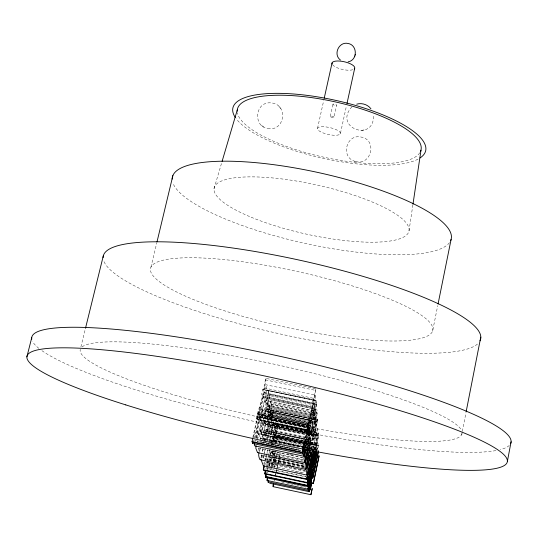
<?xml version="1.0" encoding="UTF-8"?>
<svg xmlns="http://www.w3.org/2000/svg" width="538" height="538" viewBox="0 0 538 538"><rect width="100%" height="100%" fill="white"/><g stroke="black" fill="none" stroke-linecap="round" stroke-linejoin="round"><path stroke-width="0.4" stroke-dasharray="2.69 2.02" d="M255.355 440.494L255.496 441.16M271.078 421.893L273.714 409.922L317.824 419.203L315.255 431.207L271.078 421.893L270.601 420.124L272.584 410.709L269.404 423.191A63.551 4.23 -78.1 0 1 267.231 431.046A34.035 2.239 -78 0 1 266.471 435.471L311.374 444.966A34.089 1.284 -78.1 0 0 312.201 440.548A63.652 2.428 -78.2 0 0 314.152 432.626M260.762 439.156L260.789 438.631L307.743 448.564M265.093 411.193L264.622 422.498L311.374 432.357L312.612 421.193L265.093 411.193L263.479 414.146L262.093 415.343A29.294 2.078 -78 0 0 263.008 410.548L311.428 420.729A29.341 1.197 -78.2 0 1 310.487 425.531M264.709 424.038L266.014 422.807L267.554 419.889L267.056 430.656L312.134 440.171L313.338 429.532L265.59 419.418A28.198 1.923 -78 0 1 264.709 424.038L311.3 433.863L313.338 429.532M315.813 444.354L315.739 445.343L273.983 436.52L273.97 435.518L315.813 444.354L314.999 448.1M316.68 404.031L314.098 419.183L316.68 404.031L269.531 394.139L268.832 401.146A175.859 12.468 -77.7 0 1 268.61 403.224L267.346 409.344L317.864 419.882L315.308 431.853L315.524 434.67L314.609 438.968L271.112 429.788L270.305 426.91L267.44 439.97M271.811 403.386L271.125 410.084A169.114 11.52 -77.7 0 1 270.903 412.074L269.686 417.972L314.757 427.468L317.252 412.935L271.811 403.386L271.031 406.257L269.686 417.972M269.531 394.139L268.718 397.105L267.346 409.344M274.299 480.817L274.319 480.414L274.118 480.804M315.255 431.207L315.12 429.506L317.09 420.077L265.886 409.344M265.886 409.337A74.049 5.151 -78.2 0 0 267.534 404.825L268.038 401.429L315.181 411.328L314.596 414.711A74.17 2.959 -78.3 0 1 313.237 419.297M317.252 412.935L314.757 427.468M409.021 230.863L412.841 205.126M268.307 418.066A71.325 4.775 -78.2 0 0 269.881 413.675L270.372 410.407L315.806 419.97L315.241 423.211A71.44 2.744 -78.3 0 1 313.936 427.683M258.852 412.007L257.561 419.976L307.406 430.487L309.202 421.933A65.555 2.784 -78.1 0 0 309.538 419.983L259.666 409.492L258.852 412.007L308.846 422.532L309.538 419.983M257.561 419.976L259.37 411.442A65.441 4.842 -77.9 0 0 259.666 409.492M315.961 388.84L315.429 390.353A73.02 3.154 -78.2 0 1 314.831 393.473L313.546 400.117L315.961 388.84L266.068 378.396L265.389 379.875A72.886 5.481 -78 0 1 264.831 382.995L263.6 389.64L316.573 400.749L315.873 404.637A151.427 6.248 -78.4 0 1 313.23 413.292L264.999 403.15A151.171 10.874 -78.4 0 0 268.233 394.636L268.865 390.743M267.494 412.276A145.368 10.061 -78.4 0 0 270.587 403.957L271.199 400.225L317.151 409.875L316.472 413.608A145.603 5.784 -78.4 0 1 313.943 422.048L267.494 412.269L268.247 408.039L314.743 417.818A106.524 4.19 -78.3 0 0 317.138 409.943M272.961 466.123L273.311 464.018L272.658 466.11L305.147 473.01M272.262 470.306L272.1 469.398M268.852 390.81A110.532 7.875 -78.3 0 1 265.785 398.671L264.999 403.15M266.068 378.396L264.34 387.999L263.6 389.64M273.344 441.886L273.667 440.05A77.896 4.842 -77.9 0 0 274.05 437.831L316.875 446.964L316.028 450.938M308.846 422.532L307.406 430.487M273.001 443.769L272.833 444.738M259.067 452.149L259.834 448.342M309.565 450.064L311.146 442.7L310.964 440.978L265.18 431.308L265.738 433.11L316.337 443.837L315.947 445.955A82.354 2.932 -78.1 0 1 315.181 450.057M257.11 441.96L257.366 440.656M269.444 465.605L270.015 462.579M314.743 417.818L313.943 422.048M315.08 449.748L315.255 448.84A78.017 2.777 -78.1 0 0 315.671 446.627L314.972 449.882M313.23 413.292L314.064 408.887L265.772 398.745M270.681 460.387L270.964 458.894M254.777 441.2L254.904 440.541M270.318 461.005L271.266 457.347L304.152 464.321M461.617 434.852L462.263 431.557M462.33 431.382L466.016 412.532M303.553 447.065L309.713 418.403A89.88 3.874 -78.3 0 0 312.376 407.582L313.358 403.002L313.116 399.842L262.82 389.29L261.784 393.977L262.443 396.365A64.997 4.835 -78.2 0 1 257.487 413.231L256.303 419.156L306.734 429.781L308.409 423.487L258.253 412.922L256.303 419.156M275.819 443.702L277.796 434.98L279.511 437.381L278.691 441.496L277.124 439.142L276.014 444.032M313.116 399.842L312.101 404.542L312.296 406.836A65.111 2.777 -78.2 0 1 307.931 423.857L306.734 429.781M256.357 438.329A50.108 3.625 -78 0 0 256.929 435.841L258.085 430.783L318.126 443.494C319.323 445.558 318.052 453.05 317.38 447.65L274.373 438.517L275.194 434.744L316.606 443.487L316.714 444.872L275.584 436.183L275.194 434.744M432.606 331.018A144.48 28.427 12.4 0 0 228.596 260.049A144.48 28.427 12.4 0 0 213.734 307.191A144.48 28.427 12.4 0 0 432.606 331.018L437.724 305.665M260.251 447.898L259.666 451.792M308.341 444.254L310.345 434.926L310.15 433.063L262.631 423.043L260.56 432.424L261.179 434.294L308.341 444.254L308.133 442.471L310.15 433.063M307.642 448.389L311.287 431.415L310.735 425.746L262.557 415.598L257.413 438.84M308.442 448.463L311.536 434.031L312.047 439.29L309.955 449.055M264.434 428.887L265.005 430.723L263.001 439.795L262.416 438.033L264.434 428.887L310.729 438.658L308.758 447.831L308.96 449.512M309.121 448.753L310.91 440.414L310.729 438.658M309.02 450.05L310.964 440.978M310.298 450.662L311.253 446.224L266.438 436.755L265.624 440.447M266.438 436.755L267.245 439.351L311.509 448.705L314.32 435.572L314.152 433.608L269.551 424.206A72.912 4.862 -78.1 0 1 266.465 435.498M311.569 449.304L314.374 436.204L268.139 426.466L267.904 427.354A33.78 2.152 -78 0 0 267.063 430.649M312.82 449.586L317.346 428.396L258.812 416.123L265.765 384.724L315.241 395.094L315.584 400.164L308.953 431.039L260.284 420.783L260.473 416.809L309.404 427.111L308.953 431.039M270.56 442.835L269.888 440.595L273.506 424.099L316.505 433.164L312.968 449.707L308.092 448.672M314.01 450.03L316.788 437.031L316.505 433.164M314.239 449.755L317.702 433.567L317.346 428.396M314.864 449.694L318.496 432.686L276.848 423.91L272.356 444.415M276.848 423.91L274.414 436.177L316.021 444.966L318.496 432.686M316.606 443.487L315.463 450.723M316.714 444.872L318.684 435.632L265.14 424.247L261.791 439.432M318.684 435.632L316.754 445.383L316.875 446.964M315.732 450.158L315.954 449.129L274.905 440.447L274.454 442.478M303.291 447.3L308.409 423.487M315.241 395.094L308.543 427.219L259.02 416.789L258.812 416.123M308.543 427.219L309.128 424.489L259.625 414.058L259.02 416.789M310.446 423.164L310.123 419.855L314.306 400.427L264.938 390.07L260.648 409.445L261.683 412.895L310.446 423.164L314.562 404.004L314.306 400.427M309.128 424.489L305.409 442.848A20.8 0.861 -78.2 0 1 304.784 445.457L304.192 447.831M254.393 438.073L255.281 434.993A20.767 1.493 -78 0 0 255.967 432.397L259.995 415.262L309.249 425.639L308.429 429.418M304.75 447.824L309.249 425.639M304.952 447.824L309.404 427.111M305.557 449.862L310.735 425.746M306.035 448.537L306.949 444.287L258.805 434.119L257.863 438.356M308.066 441.9L307.85 440.084L309.895 430.568L261.824 420.434L259.733 429.923L260.358 431.819L308.066 441.9L310.09 432.465L309.895 430.568M274.299 466.305L276.438 456.466M276.613 455.646L277.5 451.543M278.751 445.8L279.639 441.698L279.8 442.337L318.691 450.555L318.651 449.943L262.416 438.033M275.369 475.027L275.9 472.566M276.081 471.745L276.788 468.464M276.969 467.643L280.163 452.882M316.667 450.918L317.38 447.65M255.826 437.824L260.473 416.809M304.165 466.964L263.089 458.248L264.151 453.406M264.333 452.599L265.039 449.371M267.245 439.351L270.123 426.251L269.551 424.206M264.003 455.599L263.297 458.82L304.252 467.502M264.178 454.792L265.416 449.163M271.112 429.788L272.053 425.497L271.26 422.565L273.714 409.922M263.855 463.743L264.165 462.337M264.259 464.839L264.79 462.398M264.972 461.584L267.467 450.205M268.899 443.702L274.252 419.317L275.611 424.697L271.293 444.395M265.664 459.835L267.931 449.512M267.426 460.669L266.35 465.572L265.147 462.216L305.073 470.689M267.608 459.849L270.116 448.41M271.542 441.9L271.011 444.334L300.298 450.528M271.717 441.093L274.562 428.12L273.506 424.099M265.893 469.015L267.332 462.445M267.514 461.624L270.036 450.138M266.962 469.022L267.5 466.56M267.682 465.747L270.015 455.081M270.197 454.26L270.917 450.978M340.379 133.673A11.735 3.517 12.5 0 0 324.273 126.78A11.735 3.517 12.5 0 0 322.222 132.563A11.735 3.517 12.5 0 0 340.379 133.673L346.465 105.878M266.754 471.14L267.467 467.892M267.642 467.078L268.536 463.016M268.711 462.203L269.955 456.52M270.137 455.706L271.206 450.831M272.625 444.334L274.05 437.831M270.695 454.267L271.36 451.227L303.156 457.959M275.584 436.183L277.601 426.964L275.725 436.715L276.162 438.362L274.952 443.911M303.452 461.106L272.376 454.523L273.257 450.467M272.524 455.007L273.56 450.252M303.627 466.049L271.898 459.317L272.544 456.352M271.226 469.788L271.744 467.414M271.919 466.621L272.954 461.873M273.129 461.079L273.472 459.499L272.753 457.186L274.017 451.638M275.348 450.925L274.326 455.585L273.795 453.81L274.346 451.362M271.858 468.067L273.627 459.99L303.768 466.379M274.481 456.09L275.496 451.436M274.34 462.276L275.18 458.423M274.084 468.39L274.979 464.321M275.153 463.507L276.404 457.804M276.586 456.991L277.655 452.108M275.503 475.431L275.859 473.803M276.034 472.989L276.747 469.735M276.929 468.921L277.816 464.845M277.998 464.032L279.242 458.329M279.424 457.515L280.493 452.633M314.609 449.855L315.382 446.95M316.566 450.656L318.126 443.494M253.216 437.28L259.733 407.885A89.725 6.738 -78.2 0 0 262.692 397.145L263.701 392.585L262.82 389.29M255.563 437.421L260.271 416.15L259.995 415.262M261.683 412.895L265.906 393.796L264.938 390.07M260.284 420.783L267.097 389.996L265.765 384.724M260.358 431.819L262.436 422.411L261.824 420.434M330.278 116.343L332.935 104.311M261.179 434.294L263.23 424.986L262.631 423.043M260.412 439.243L264.326 421.51L262.557 415.598M261.091 442.633L261.616 440.232M333.923 117.183A1.876 0.578 12.5 0 0 331.347 116.073A1.876 0.578 12.5 0 0 331.031 117.028A1.876 0.578 12.5 0 0 333.923 117.183L336.573 105.159A1.87 0.592 12.5 0 0 334.004 104.036A1.87 0.592 12.5 0 0 333.681 105.011A1.87 0.592 12.5 0 0 336.573 105.159M263.358 439.6L265.18 431.308M263.943 441.274L265.738 433.11M263.748 443.534L264.104 441.913M264.286 441.099L266.787 429.741L265.14 424.247M261.32 458.04L261.959 455.135L303.768 463.998M274.299 442.021L274.757 439.929L274.373 438.517M273.835 445.309L274.037 444.395M307.958 430.608L303.93 447.233M305.308 447.892A50.195 2.085 -78.1 0 0 305.698 446.15L306.808 441.073A40.915 1.627 -78.2 0 0 306.472 443.527L305.47 448.06M317.521 128.38L323.694 100.593M252.806 437.481L258.253 412.922M259.625 414.058L256.633 428.093L253.701 437.676M272.423 450.474L271.878 452.922L303.405 459.6M272.598 450.884L272.033 453.42L272.376 454.523M260.661 439.216L260.789 438.631M262.894 448.383L262.369 450.676A42.744 2.851 -78 0 1 261.939 452.552M260.17 441.362L259.948 442.33M273.97 435.518L272.517 441.853M273.983 436.52L272.867 441.402M258.085 430.79A40.848 2.831 -78.1 0 0 257.877 433.258L256.619 438.692M263.109 448.826L262.652 450.804A64.93 4.378 -78 0 1 262.248 452.552M317.09 420.077L314.152 432.626M260.19 442.727L260.513 441.335M271.959 444.287L272.141 443.494M256.108 440.844L256.209 440.427M259.027 447.703L258.22 450.938M313.129 435.955L312.914 436.849A33.833 1.237 -78.1 0 0 312.134 440.165M150.956 267.137L156.827 242.625M312.188 428.927L312.41 427.999L265.745 418.167L265.503 419.089M80.915 346.896L85.293 329.081M268.792 409.875A64.607 4.19 -78.2 0 0 267.911 416.634L313.815 426.311A64.708 2.408 -78.3 0 1 314.912 419.579L315.618 416.869L269.592 407.192L268.792 409.869M269.491 462.915L268.603 466.264M314.246 410.783L314.979 407.999L267.198 397.965L266.357 400.723A66.988 4.506 -78.2 0 0 265.456 407.784L313.109 417.818A67.095 2.589 -78.3 0 1 314.246 410.79L266.357 400.723M260.903 458.1L261.676 454.98A64.93 4.378 -78 0 0 261.777 454.543M270.533 469.64L270.809 468.632M316.021 444.966L316.337 443.837M268.307 467.314L267.729 469.297M267.124 472.956L267.42 471.913M261.448 454.549L261.051 455.478L304.044 464.59M214.023 188.697L221.864 162.14M255.799 440.535L255.543 441.153M272.739 445.229L273.163 443.931M266.606 472.848L266.888 472.014M253.539 440.73L253.748 440.104M274.414 436.177L274.79 435.06L274.434 437.179A82.233 5.104 -77.9 0 1 273.634 441.792M312.612 421.193L310.487 425.538L262.093 415.343M351.96 106.773C332.545 127.728 374.919 143.243 373.527 114.695M361.408 130.411L364.145 129.914M267.763 128.454C284.81 131.978 288.644 104.621 271.549 102.94C254.978 100.754 252.699 126.336 267.514 128.394M265.389 379.875L315.429 390.353M264.34 387.999L314.125 398.436M267.097 389.996L315.584 400.164M263.701 392.585L313.358 403.002M265.906 393.796L314.562 404.004M268.233 394.636L315.873 404.637M261.784 393.977L312.101 404.542M268.718 397.105L315.947 407.017M262.443 396.365L312.296 406.836M262.692 397.145L312.376 407.582M270.587 403.957L316.472 413.608M267.534 404.818L314.596 414.711M271.031 406.257L316.546 415.827M268.314 405.793L314.979 415.598M267.198 397.965A67.647 4.539 -78.2 0 0 266.175 406.251L313.667 416.244A67.754 2.609 -78.3 0 1 314.972 407.999M259.733 407.885L314.912 419.573M260.648 409.445L310.123 419.855M272.477 412.633L316.862 421.974M269.881 413.668L315.241 423.211M270.614 414.529L315.604 423.998M269.592 407.192A65.246 4.223 -78.2 0 0 268.596 415.128L314.353 424.764A76.14 2.932 -78.3 0 0 315.806 419.976M257.487 413.238L307.931 423.863M259.787 414.59L309.182 424.993M260.271 416.15L309.337 426.486M260.674 417.454L309.464 427.73M258.482 417.118L308.193 427.596M270.601 420.124L315.12 429.506M260.083 420.138L308.886 430.427M271.26 422.565L315.308 431.853M264.326 421.51L311.287 431.415M276.983 424.455L318.53 433.218M275.611 424.697L317.702 433.567M262.436 422.411L310.09 432.465M272.053 425.497L315.524 434.67M277.736 427.528L318.725 436.17M270.123 426.251L314.32 435.572M263.23 424.986L310.345 434.926M274.562 428.12L316.788 437.031M266.787 429.741L312.047 439.29M267.231 431.039L312.201 440.535M265.005 430.723L310.91 440.414M259.733 429.923L307.85 440.084M260.56 432.424L308.133 442.471M279.511 437.381L318.94 445.713M275.725 436.715L316.754 445.383M257.877 433.258L306.472 443.527M274.757 439.929L315.914 448.625M263.822 439.97L266.283 440.488M267.104 440.662L269.572 441.18M270.392 441.355L278.597 443.09M279.417 443.265L281.878 443.789M282.699 443.958L285.16 444.482M285.981 444.657L288.442 445.175M289.262 445.35L291.724 445.868M292.544 446.042L295.006 446.56M295.826 446.735L298.287 447.26M263.761 442.088L300.285 449.815M261.529 442.075L301.388 450.508M257.151 441.51L300.332 450.649M267.924 444.072L270.385 444.59M290.883 448.927L295.806 449.97M274.824 450.972L277.258 451.49M286.976 453.547L289.41 454.065M290.217 454.233L292.645 454.751M258.368 448.188L303.062 457.656M272.033 453.42L303.674 460.138M281.556 458.853L271.038 456.621A25.017 1.506 -78 0 1 270.103 460.508M282.363 459.022L284.79 459.539M285.597 459.708L304.205 463.655M273.566 457.361L304.353 463.884M273.472 459.499L303.694 465.908M303.748 466.419L270.641 459.391A31.217 1.876 -78 0 1 270.298 460.817M274.017 461.685L275.624 462.028M276.431 462.203L278.852 462.714M279.659 462.882L282.073 463.4M282.88 463.568L285.301 464.079M301.421 467.502L303.842 468.013M267.608 462.337L270.076 462.855M270.896 463.03L273.365 463.554M274.185 463.729L276.653 464.254M277.474 464.428L292.275 467.569M293.096 467.744L295.564 468.268M296.384 468.437L298.852 468.961M299.673 469.136L305.429 470.36M305.638 471.436L271.979 464.294A227.587 14.613 -78.3 0 1 271.381 466.52M269.612 466.264L272.06 466.782M294.898 471.631L303.055 473.366M306.189 476.513L273.586 469.587L273.728 470.017L306.256 476.93M281.562 481.92L286.404 482.949M287.211 483.124L289.632 483.635M290.439 483.81L292.86 484.321M293.667 484.496L296.088 485.007M296.895 485.182L299.316 485.7M300.123 485.868L302.544 486.386M303.351 486.554L305.772 487.072M355.726 161.514C370.783 166.02 377.562 140.768 362.067 137.277C346.344 132.577 339.646 157.91 355.726 161.514L355.389 161.42M354.515 161.165L355.282 161.387M261.481 125.367L263.681 126.975M280.722 108.468L278.765 106.208M261.959 455.135L263.089 458.248M258.805 434.119L260.271 438.403L316.041 450.192L315.954 449.129M265.463 441.18L266.075 443.09M271.266 457.347L271.898 459.317M273.627 459.99L274.098 461.517M271.36 451.227L271.878 452.922M274.905 440.447L275.207 441.557M306.949 444.287L307.454 448.383M311.253 446.224L311.509 448.705M314.374 436.204L314.609 438.968M317.824 419.203L317.864 419.882M313.089 417.918A114.964 4.62 -78.3 0 1 311.448 420.629M311.381 432.35A35.064 1.332 -78.1 0 1 312.188 428.941M312.43 427.898A87.714 3.362 -78.3 0 1 313.21 419.411M315.181 411.341A79.059 3.161 -78.3 0 1 313.674 416.23M316.559 400.817A110.72 4.526 -78.3 0 1 314.078 408.813M314.353 424.764A65.347 2.428 -78.3 0 1 315.618 416.869M313.802 426.405A110.687 4.277 -78.3 0 1 312.228 429.149M312.208 429.25A28.238 1.103 -78.2 0 1 311.3 433.863M313.15 435.861A84.607 3.127 -78.3 0 1 313.91 427.791M314.158 433.601A73.027 2.798 -78.2 0 1 311.374 444.987M268.038 401.435A78.931 5.501 -78.2 0 1 266.175 406.244M265.772 418.066A87.58 5.851 -78.2 0 1 265.859 409.445M264.622 422.491A35.01 2.313 -78 0 1 265.503 419.102M265.436 407.891A114.776 8.036 -78.3 0 1 263.028 410.44M270.372 410.42A76.019 5.098 -78.2 0 1 268.596 415.121M268.159 426.365A84.479 5.441 -78.2 0 1 268.28 418.181M267.89 416.735A110.512 7.451 -78.3 0 1 265.611 419.324M271.186 400.292A106.356 7.29 -78.3 0 1 268.26 407.972M269.04 469.654A28.803 1.675 -78 0 1 269.235 468.464M269.659 465.948A28.803 1.675 -78 0 1 270.143 463.258M268.919 468.477A33.336 1.93 -78 0 1 269.175 467.065M269.632 463.554A31.217 1.876 -78 0 1 268.98 466.137M271.892 463.238A137.62 8.507 -78.2 0 1 271.145 466.009M270.406 468.699A137.62 8.507 -78.2 0 1 270.163 469.573M352.773 69.732A11.634 3.948 12.6 0 1 342.195 69.389A11.634 3.948 12.6 0 1 332.861 65.085M417.979 159.161A98.743 29.657 12.5 0 1 322.679 158.233A98.743 29.657 12.5 0 1 236.162 118.696M419.801 152.752A94.029 28.232 12.5 0 1 323.775 157.19A94.029 28.232 12.5 0 1 237.386 112.664M449.452 242.658A142.799 36.006 12.5 0 1 306.721 243.734A142.799 36.006 12.5 0 1 172.833 182.833M477.475 344.044A193.189 38.124 12.4 0 1 281.199 334.192A193.189 38.124 12.4 0 1 103.619 260.533M462.122 433.581A195.502 27.465 12.4 0 1 264.192 418.234A195.502 27.465 12.4 0 1 80.317 349.323M82.099 346.923A195.502 27.465 12.4 0 1 277.231 364.858A195.502 27.465 12.4 0 1 461.597 430.4M509.271 445.424A245.315 34.6 12.4 0 1 500.34 449.613M495.928 450.575A245.315 34.6 12.4 0 1 262.712 423.352A245.315 34.6 12.4 0 1 41.386 350.285M38.85 348.355A245.315 34.6 12.4 0 1 32.542 341.381M251.118 217.197A99.772 25.111 12.5 0 0 408.113 233.183A99.772 25.111 12.5 0 0 275.449 178.213A99.772 25.111 12.5 0 0 251.118 217.197"/><path stroke-width="0.81" d="M254.353 443.776L254.595 445.82L303.466 456.163L305.268 448.981M312.887 457.73L312.908 457.556A110.034 4.062 -78.2 0 0 313.546 454.697L314.3 451.913M348.2 61.836C357.797 60.202 357.575 44.883 348.025 43.464C338.974 41.278 332.84 54.513 340.433 60.027M312.786 458.692L313.735 454.469M307.628 449.546L306.902 453.299A76.47 3.093 -78.2 0 1 306.142 456.708L304.649 462.572L257.5 452.592L255.846 448.302L255.96 446.284A5.824 0.403 -78 0 1 256.034 445.76M308.341 487.435L307.918 489.143L267.043 480.447L267.473 477.28M412.962 204.299L421.093 149.503A94.029 28.232 12.5 0 0 331.307 101.043A94.029 28.232 12.5 0 0 237.238 111.225M308.839 485.431L310.016 478.356A28.844 0.962 -78.2 0 1 311.206 471.967L312.37 466.063L312.578 467.946L316.028 450.938M307.918 489.143L309.061 482.472A33.376 1.11 -78.2 0 1 310.594 474.341L311.825 468.127A31.258 1.083 -78.2 0 1 309.982 476.143L307.353 486.453L265.671 477.589L265.873 476.426M252.759 441.987L252.51 443.446L302.43 454.018L303.815 449.277M312.706 469.896L308.63 487.361L309.209 484.086A137.822 4.882 -78.2 0 0 312.706 469.889L311.099 469.553M303.324 449.169L302.43 454.018M312.444 475.592L313.022 472.445L312.248 476.634M312.053 476.749L310.85 483.238M311.852 477.845L311.246 481.086M311.294 481.813L309.263 491.685L269.713 483.265M307.353 486.453L307.568 485.296A33.026 1.15 -78.1 0 0 308.079 482.519L311.132 470.494A25.057 0.861 -78.2 0 0 312.296 465.37L312.127 463.837L312.941 460.037L313.109 461.651L313.358 460.494M314.817 451.14L314.273 454.011L314.804 452.041A82.354 2.932 -78.1 0 0 314.992 451.052M507.428 461.16L511.1 441.759M466.137 411.758L480.77 337.124M438.053 304.031L451.1 239.423M273.358 483.978L272.968 486.621L310.91 494.704L312.215 488.457L310.903 494.691M304.73 448.867L304.407 451.51L305.066 448.995M304.569 448.679L303.466 456.163M318.301 451.59L312.76 478.309L318.516 451.375M310.937 482.963L313.351 483.48L319.068 455.968L317.454 455.625M305.557 449.862L304.004 458.302L304.649 462.572M305.887 449.25C304.649 450.373 304.972 462.989 306.162 455.78A44.452 1.769 -78.1 0 0 306.734 453.171L307.494 449.707M305.497 450.467L307.124 450.81L307.467 449.196M306.552 457.28C305.107 459.694 303.963 479.055 307.09 463.662A73.612 2.865 -78.2 0 0 307.823 460.367L308.637 455.82L307.669 460.272A42.811 1.641 -78.1 0 1 307.111 462.788C306.021 469.526 305.645 458.457 306.754 457.206L308.274 449.264M306.868 456.661L307.891 451.886L308.361 455.679L308.039 458.006L306.418 457.663M309.565 450.064L309.216 451.705L309.02 450.05M308.039 458.006L309.78 449.869M310.298 450.662L310.567 453.097L307.454 467.656L307.043 464.697L306.109 469.055L306.99 475.101L263.391 465.841L261.004 459.486M309.283 455.693L310.897 456.036L311.818 451.712M306.99 475.101L307.897 470.885L307.528 468.201L310.634 453.675L310.897 456.036M264.077 465.652L263.385 470.225L306.62 479.412L312.645 450.4M306.62 479.412L307.467 475.451L307.911 478.578L307.151 482.936L264.817 473.938L265.308 470.34M313.836 450.844L313.318 453.285L313.042 450.42M307.151 482.936L313.896 451.375M265.886 473.944L265.51 476.829L307.319 485.72L314.522 451.315M307.319 485.72L314.622 451.51M315.517 451.16L313.641 459.203M315.867 451.005L313.264 463.184L314.185 457.367M313.351 483.48L319.068 455.968M252.625 438.302L252.134 442.175L302.316 452.794L303.116 448.12M302.316 452.794L303.197 448.699M314.286 456.217L315.039 452.687M316.667 450.918L314.172 462.364L314.333 464.065L316.828 452.377L314.38 464.543L314.602 466.782L313.775 470.642L313.546 468.45L308.523 491.207L308.388 490.434A38.776 1.318 -78.1 0 0 308.846 488.235L313.499 467.986L313.271 465.774L316.391 451.456M263.559 469.439L264.252 466.278M264.817 473.938L265.537 470.656M347.003 103.424L354.703 68.272M265.51 476.829L266.041 474.395M313.715 453.938L314.481 451.073M324.239 98.138L332.047 62.993M273.573 484.59L273.183 486.123M157.022 241.804L172.873 175.623M85.495 328.267L103.424 255.382M26.9 356.835L31.722 337.723M309.263 491.685L309.962 488.948A196.269 6.933 -78 0 0 310.917 483.87M267.043 480.447L267.507 478.746A31.695 1.822 -77.9 0 1 267.642 478.269M222.1 161.333L237.305 109.826M354.596 56.725L354.791 56.134M355.134 55.091L355.336 54.486M265.671 477.589L265.954 476.735M253.122 441.9L252.51 443.446M260.567 459.17C259.928 461.49 258.139 455.061 258.798 453.81A5.609 0.377 -78 0 1 258.96 452.754M268.57 482.324L268.301 482.633L268.025 481.846A38.723 2.286 -78 0 0 268.368 480.219M257.796 452.223L257.5 452.592M356.714 104.17C361.832 102.644 367.73 104.513 370.944 108.797M260.217 459.714L305.624 469.351M305.423 449.923L307.05 450.266L307.124 450.81M308.926 452.747L310.567 453.097M251.898 441.577L302.228 452.223M306.741 455.336L308.361 455.679M306.351 457.152L307.971 457.495M287.245 465.054L290.527 465.753M292.168 466.096L293.809 466.446M306.283 478.228L307.911 478.578M263.19 469.714L306.546 478.928M310.89 482.579L313.311 483.09M264.629 473.44L307.084 482.465M265.342 476.406L307.259 485.323M268.025 481.846L308.388 490.434M308.335 487.441A31.735 1.049 -78.1 0 1 308.839 485.417M266.048 475.384A32.979 1.997 -77.9 0 1 265.96 475.895M332.215 64.204A11.634 3.948 12.6 0 1 344.017 61.702A11.634 3.948 12.6 0 1 354.239 68.958M235.308 117.486A98.743 29.657 12.5 0 1 334.75 100.162A98.743 29.657 12.5 0 1 420.043 157.943M420.945 150.183A94.029 28.232 12.5 0 1 420.481 151.494M172.18 179.107A142.799 36.006 12.5 0 1 319.653 172.853A142.799 36.006 12.5 0 1 450.595 240.755M103.108 257.628A193.189 38.124 12.4 0 1 300.258 260.318A193.189 38.124 12.4 0 1 480.017 340.81M31.776 339.135A245.315 34.6 12.4 0 1 276.619 355.564A245.315 34.6 12.4 0 1 510.549 443.742M310.231 489.815L311.576 483.447L310.231 489.815M312.08 453.864L308.335 471.382L308.765 474.577L312.444 457.367L312.08 453.864M125.771 404.899A245.906 31.836 12.4 0 0 506.097 464.079A245.906 31.836 12.4 0 0 169.611 358.247A245.906 31.836 12.4 0 0 125.771 404.899"/></g></svg>
